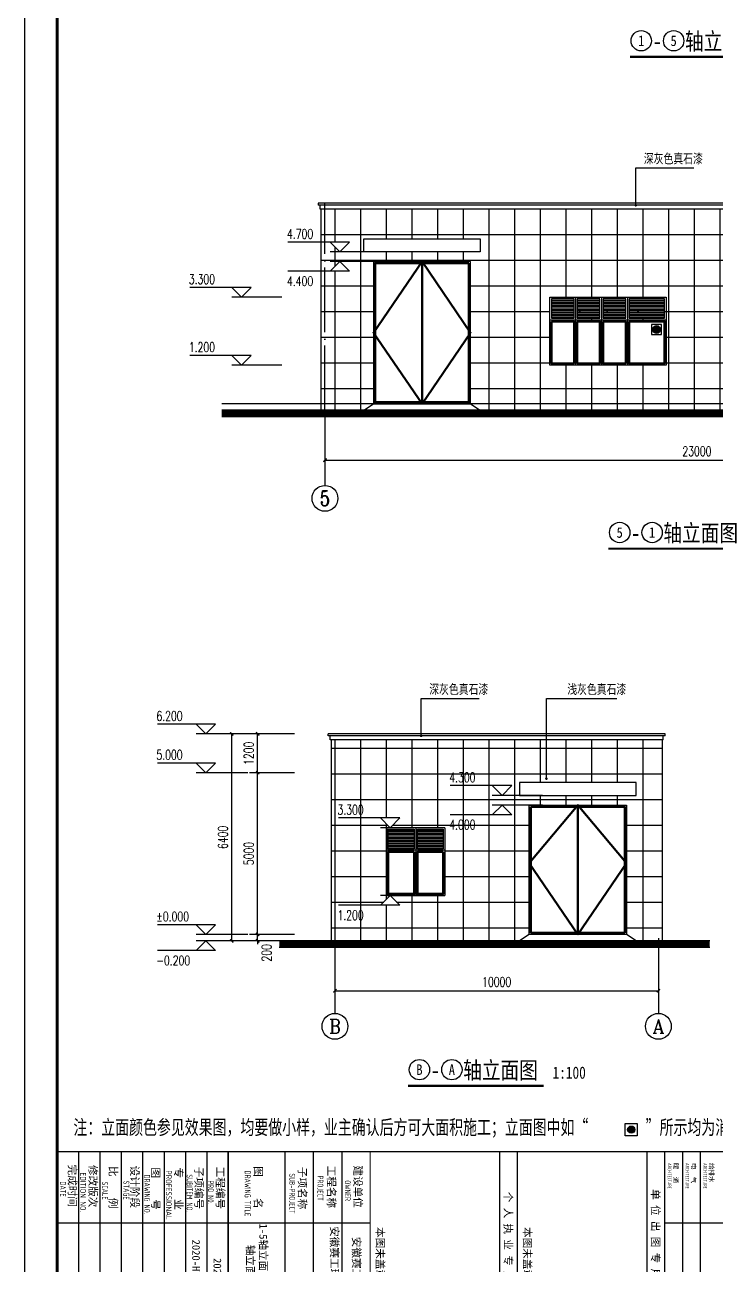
# Model space of a CAD drawing. Extents: x 1885024 to 2490229, y 18495599 to 18794495.
# Drawn here: x 2438333 to 2459709, y 18533948 to 18572298 of the extents above; entities that cross this region are included whole.
import ezdxf
from ezdxf.enums import TextEntityAlignment as Align

# ---------------------------------------------------------------- set-up
doc = ezdxf.new("R2010")
doc.units = 0
doc.header["$LTSCALE"] = 1000
doc.header["$MEASUREMENT"] = 0
doc.linetypes.add('DASH', pattern=[0.35, 0.25, -0.1])
doc.linetypes.add('DOTE', pattern=[2.42, 2, -0.2, 0.02, -0.2])
doc.layers.get('Defpoints').update_dxf_attribs({"color": 250})
doc.layers.add('0 - 已设计道路边线', color=150, linetype='Continuous', lineweight=50)
for name, color, linetype in [('0 - 立面线', 7, 'Continuous'), ('0 - 转弯半径', 10, 'Continuous'), ('AXIS_TEXT', 7, 'Continuous'), ('AXIS_外部', 171, 'Continuous'), ('DIM_ELEV', 145, 'Continuous'), ('DIM_LEAD', 145, 'Continuous'), ('DIM_SYMB', 165, 'Continuous'), ('DOTE', 1, 'DOTE'), ('PUB_DIM', 161, 'Continuous'), ('PUB_TEXT', 7, 'Continuous'), ('PUB_TITLE', 4, 'Continuous'), ('TK', 4, 'Continuous')]:
    doc.layers.add(name, color=color, linetype=linetype)
doc.styles.add('_TCH_AXIS', font='COMPLEX', dxfattribs={"bigfont": 'GBCBIG'})
doc.styles.add('_TCH_DIM', font='SIMPLEX', dxfattribs={"bigfont": 'GBCBIG'})
doc.styles.add('_TCH_DIM_T3', font='SIMPLEX', dxfattribs={"width": 0.705882, "bigfont": 'GBCBIG'})
doc.styles.add('COMPLEX', font='COMPLEX')
doc.styles.add('HT', font='simhei.ttf', dxfattribs={"width": 0.7})
doc.styles.add('TSSD_REIN', font='tssdeng.shx', dxfattribs={"width": 0.7, "bigfont": 'tssdchn.shx'})
doc.styles.add('YAYA', font='', dxfattribs={"width": 0.8, "height": 1})
doc.styles.add('图签宋体', font='', dxfattribs={"height": 300})
doc.styles.get('YAYA').set_extended_font_data('SimSun')
doc.styles.get('图签宋体').set_extended_font_data('NSimSun')
doc.dimstyles.new('_TCH_ARCH&&100', dxfattribs={"dimtxt": 297.5, "dimasz": 100, "dimexe": 250, "dimexo": 300, "dimgap": 126.25, "dimtad": 1, "dimdec": 0, "dimzin": 0, "dimdsep": 46, "dimtxsty": '_TCH_DIM_T3', "dimblk": 'ARCHTICK', "dimcen": 0.09, "dimclrt": 7, "dimazin": 2, "dimtfac": 1, "dimtdec": 0, "dimtix": 1, "dimtmove": 2, "dimatfit": 3, "dimfxl": 0, "dimtolj": 1, "dimtzin": 0, "dimarcsym": 0})
pattern_1 = [(90, (0, 0), (-793.75, 2e-13), []), (180, (0, 0), (-2e-13, -793.75), [])]

# ---------------------------------------------------------------- blocks, each defined once
blk = doc.blocks.new('A$C474D48D3')
h = blk.add_hatch(color=1)
edge = h.paths.add_edge_path()
edge.add_arc((-125, -125), 75, 0, 360)
blk.add_lwpolyline([(-250, 0), (0, 0), (0, -250), (-250, -250)], close=True)
blk.add_circle((-125, -125), 75)
blk = doc.blocks.new('123124342')
blk.add_hatch(color=1).paths.add_polyline_path([(195147, 103988, 1), (194987, 103988, 1)])
blk.add_lwpolyline([(194967, 103888), (195167, 103888), (195167, 104088), (194967, 104088)], close=True)
blk.add_circle((195067, 103988), 80)
blk = doc.blocks.new('GeYuanFrame_51638672', base_point=(18.76, 4.34))
at = {"layer": 'PUB_TITLE'}
for points in [[(554.76, 202.14), (554.76, 229.64)], [(554.76, 14.34), (554.76, 111.14)]]:
    blk.add_lwpolyline(points, dxfattribs=at)
at = {"layer": 'TK'}
for p, q in [((532.76, 102.34), (602.76, 102.34)), ((532.76, 93.54), (602.76, 93.54)), ((532.76, 84.74), (554.76, 84.74)), ((532.76, 84.74), (602.76, 84.74)), ((532.76, 67.18), (602.76, 67.18)), ((532.76, 67.14), (602.76, 67.14)), ((532.76, 60.58), (602.76, 60.58)), ((532.76, 53.98), (602.76, 53.98)), ((532.76, 47.38), (602.76, 47.38)), ((532.76, 40.78), (602.76, 40.78)), ((532.76, 34.18), (602.76, 34.18)), ((532.76, 27.58), (602.76, 27.58)), ((532.76, 20.98), (602.76, 20.98)), ((532.76, 14.34), (602.76, 14.34))]:
    blk.add_line(p, q, dxfattribs=at)
for points in [[(18.76, 424.34), (612.76, 424.34), (612.76, 4.34), (18.76, 4.34), (18.76, 424.34)], [(532.76, 213.14), (602.76, 213.14)], [(532.76, 207.64), (602.76, 207.64)], [(532.76, 202.14), (602.76, 202.14)], [(532.76, 196.64), (602.76, 196.64)], [(532.76, 151.14), (602.76, 151.14)]]:
    blk.add_lwpolyline(points, dxfattribs=at)
at = {"layer": 'TK', "const_width": 1}
blk.add_lwpolyline([(602.76, 414.34), (43.76, 414.34), (43.76, 14.34), (602.76, 14.34)], close=True, dxfattribs=at)
at = {"layer": 'TK'}
for points, const_width in [([(532.76, 414.34), (532.76, 14.34)], 0.4), ([(532.76, 202.14), (602.76, 202.14)], 0.35), ([(532.76, 156.64), (602.76, 156.64)], 0.35), ([(532.76, 111.14), (602.76, 111.14)], 0.35), ([(532.76, 67.18), (602.76, 67.18)], 0.35)]:
    blk.add_lwpolyline(points, dxfattribs=dict(at, const_width=const_width))
at = {"layer": 'TK', "style": '图签宋体'}
for s, height, p in [('给排水', 1.44, (536.28, 215.92)), ('电  气', 1.44, (536.28, 210.42)), ('暖  通', 1.44, (536.28, 204.92)), ('单 位 出 图 专 用 章 盖 章', 2.4, (544.39, 198.16)), ('本图未盖章无效', 2.4, (556.1, 158.51)), ('个 人 执 业 专 用 章 盖 章', 2.4, (545.19, 152.58)), ('本图未盖章无效', 2.4, (556.1, 113.01)), ('建设单位', 2.4, (537.06, 106.14)), ('工程名称', 2.4, (537.14, 97.93)), ('子项名称', 2.4, (537.52, 88.95)), ('图    名', 2.4, (537.3, 75.3)), ('工程编号', 2.4, (537.44, 63.58)), ('子项编号', 2.4, (537.44, 57)), ('专    业', 2.4, (537.68, 50.69)), ('图    号', 2.4, (537.69, 43.58)), ('设计阶段', 2.4, (537.12, 37.12)), ('比    例', 2.4, (537.26, 30.44)), ('修改版次', 2.4, (536.91, 24.22)), ('完成时间', 2.4, (536.79, 17.83))]:
    blk.add_text(s, height=height, dxfattribs=at).set_placement(p)
at = {"layer": 'TK', "style": 'TSSD_REIN'}
for s, height, width, p in [('ARCHITECTURE', 1.08, 0.7, (536.32, 214.15)), ('ARCHITECTURE', 1.08, 0.7, (536.32, 208.65)), ('ARCHITECTURE', 1.08, 0.7, (536.32, 203.15)), ('OWNER', 1.8, 0.7, (541.65, 103.29)), ('PROJECT', 1.8, 0.7, (540.19, 94.83)), ('SUB-PROJECT', 1.8, 0.7, (539.53, 86.11)), ('DRAWING TITLE', 1.8, 0.7, (538.64, 72.34)), ('PRO N0.', 1.8, 0.7, (541.68, 60.96)), ('SUBITEM NO.', 1.8, 0.7, (539.82, 54.39)), ('PROFESSIONAL', 1.8, 0.8, (538.55, 47.95)), ('DRAWING NO.', 1.8, 0.7, (539.86, 41.26)), ('STAGE', 1.8, 0.7, (541.76, 34.84)), ('SCALE', 1.8, 0.7, (542.05, 28.23)), ('EDITION NO.', 1.8, 0.8, (539.2, 21.45)), ('DATE', 1.8, 0.7, (542, 15.26))]:
    blk.add_text(s, height=height, dxfattribs=dict(at, width=width)).set_placement(p)
at = {"layer": 'TK', "char_height": 2.4, "width": 48, "attachment_point": 5, "style": '图签宋体'}
for s, insert in [('安徽赛工环境装备有限公司', (578.76, 106.74)), ('安徽赛工环境装备有限公司新建厂区', (578.76, 97.94)), ('1-5轴立面图、5-1轴立面图、A-B轴立面图、B-A轴立面图', (578.76, 75.94)), ('2020-HYAJLF-0505', (578.76, 63.88)), ('2020-HYAJLF-0505S-a-004', (578.76, 57.28))]:
    blk.add_mtext(s, dxfattribs=dict(at, insert=insert))
blk = doc.blocks.new('_ArchTick')
at = {"color": 0, "linetype": 'ByBlock', "const_width": 0.4}
blk.add_lwpolyline([(-0.5, -0.5), (0.5, 0.5)], dxfattribs=at)
blk = doc.blocks.new('*D106')
at = {"layer": 'AXIS_外部', "color": 0, "lineweight": -2}
for p, q in [((2447922, 18543775), (2447922, 18542183)), ((2457922, 18543775), (2457922, 18542183)), ((2447922, 18542433), (2457922, 18542433))]:
    blk.add_line(p, q, dxfattribs=at)
at = {"layer": 'Defpoints', "color": 0}
for p in [(2447922, 18544075), (2457922, 18544075), (2457922, 18542433)]:
    blk.add_point(p, dxfattribs=at)
at = {"layer": 'AXIS_外部', "color": 0, "lineweight": -2, "xscale": 100, "yscale": 100, "zscale": 100, "rotation": 180}
blk.add_blockref('_ArchTick', (2447922, 18542433), dxfattribs=at)
at = {"layer": 'AXIS_外部', "color": 0, "lineweight": -2, "xscale": 100, "yscale": 100, "zscale": 100}
blk.add_blockref('_ArchTick', (2457922, 18542433), dxfattribs=at)
at = {"layer": 'AXIS_外部', "color": 7, "insert": (2452922, 18542708), "char_height": 297.5, "attachment_point": 5, "style": '_TCH_DIM_T3'}
blk.add_mtext('\\A1;10000', dxfattribs=at)
blk = doc.blocks.new('*D107')
at = {"layer": 'Defpoints', "color": 0}
for p in [(2444732, 18550375), (2446973, 18550375), (2446973, 18543975)]:
    blk.add_point(p, dxfattribs=at)
at = {"layer": 'PUB_DIM', "color": 0, "lineweight": -2}
for p, q in [((2446673, 18550375), (2444482, 18550375)), ((2444732, 18543975), (2444732, 18550375)), ((2446673, 18543975), (2444482, 18543975))]:
    blk.add_line(p, q, dxfattribs=at)
at = {"layer": 'PUB_DIM', "color": 0, "lineweight": -2, "xscale": 100, "yscale": 100, "zscale": 100}
for p, rotation in [((2444732, 18550375), 90), ((2444732, 18543975), 270)]:
    blk.add_blockref('_ArchTick', p, dxfattribs=dict(at, rotation=rotation))
at = {"layer": 'PUB_DIM', "color": 7, "insert": (2444457, 18547175), "char_height": 297.5, "attachment_point": 5, "rotation": 90, "style": '_TCH_DIM_T3'}
blk.add_mtext('\\A1;6400', dxfattribs=at)
blk = doc.blocks.new('*D108')
at = {"layer": 'Defpoints', "color": 0}
for p in [(2445532, 18544175), (2446973, 18544175), (2446973, 18543975)]:
    blk.add_point(p, dxfattribs=at)
at = {"layer": 'PUB_DIM', "color": 0, "lineweight": -2}
for p, q in [((2446673, 18544175), (2445282, 18544175)), ((2446673, 18543975), (2445282, 18543975)), ((2445532, 18544175), (2445532, 18544275)), ((2445532, 18543975), (2445532, 18544175)), ((2445532, 18543975), (2445532, 18543875))]:
    blk.add_line(p, q, dxfattribs=at)
at = {"layer": 'PUB_DIM', "color": 0, "lineweight": -2, "xscale": 100, "yscale": 100, "zscale": 100}
for p, rotation in [((2445532, 18544175), 270), ((2445532, 18543975), 90)]:
    blk.add_blockref('_ArchTick', p, dxfattribs=dict(at, rotation=rotation))
at = {"layer": 'PUB_DIM', "color": 7, "insert": (2445807, 18543605), "char_height": 297.5, "attachment_point": 5, "rotation": 90, "style": '_TCH_DIM_T3'}
blk.add_mtext('\\A1;200', dxfattribs=at)
blk = doc.blocks.new('*D109')
at = {"layer": 'Defpoints', "color": 0}
for p in [(2445532, 18549175), (2446973, 18549175), (2446973, 18544175)]:
    blk.add_point(p, dxfattribs=at)
at = {"layer": 'PUB_DIM', "color": 0, "lineweight": -2}
for p, q in [((2446673, 18549175), (2445282, 18549175)), ((2445532, 18544175), (2445532, 18549175)), ((2446673, 18544175), (2445282, 18544175))]:
    blk.add_line(p, q, dxfattribs=at)
at = {"layer": 'PUB_DIM', "color": 0, "lineweight": -2, "xscale": 100, "yscale": 100, "zscale": 100}
for p, rotation in [((2445532, 18549175), 90), ((2445532, 18544175), 270)]:
    blk.add_blockref('_ArchTick', p, dxfattribs=dict(at, rotation=rotation))
at = {"layer": 'PUB_DIM', "color": 7, "insert": (2445257, 18546675), "char_height": 297.5, "attachment_point": 5, "rotation": 90, "style": '_TCH_DIM_T3'}
blk.add_mtext('\\A1;5000', dxfattribs=at)
blk = doc.blocks.new('*D110')
at = {"layer": 'Defpoints', "color": 0}
for p in [(2445532, 18550375), (2446973, 18550375), (2446973, 18549175)]:
    blk.add_point(p, dxfattribs=at)
at = {"layer": 'PUB_DIM', "color": 0, "lineweight": -2}
for p, q in [((2446673, 18550375), (2445282, 18550375)), ((2445532, 18549175), (2445532, 18550375)), ((2446673, 18549175), (2445282, 18549175))]:
    blk.add_line(p, q, dxfattribs=at)
at = {"layer": 'PUB_DIM', "color": 0, "lineweight": -2, "xscale": 100, "yscale": 100, "zscale": 100}
for p, rotation in [((2445532, 18550375), 90), ((2445532, 18549175), 270)]:
    blk.add_blockref('_ArchTick', p, dxfattribs=dict(at, rotation=rotation))
at = {"layer": 'PUB_DIM', "color": 7, "insert": (2445257, 18549775), "char_height": 297.5, "attachment_point": 5, "rotation": 90, "style": '_TCH_DIM_T3'}
blk.add_mtext('\\A1;1200', dxfattribs=at)
blk = doc.blocks.new('*D111')
at = {"layer": 'AXIS_外部', "color": 0, "lineweight": -2}
for p, q in [((2447613, 18560179), (2447613, 18558587)), ((2470613, 18560179), (2470613, 18558587)), ((2447613, 18558837), (2470613, 18558837))]:
    blk.add_line(p, q, dxfattribs=at)
at = {"layer": 'Defpoints', "color": 0}
for p in [(2447613, 18560479), (2470613, 18560479), (2470613, 18558837)]:
    blk.add_point(p, dxfattribs=at)
at = {"layer": 'AXIS_外部', "color": 0, "lineweight": -2, "xscale": 100, "yscale": 100, "zscale": 100, "rotation": 180}
blk.add_blockref('_ArchTick', (2447613, 18558837), dxfattribs=at)
at = {"layer": 'AXIS_外部', "color": 0, "lineweight": -2, "xscale": 100, "yscale": 100, "zscale": 100}
blk.add_blockref('_ArchTick', (2470613, 18558837), dxfattribs=at)
at = {"layer": 'AXIS_外部', "color": 7, "insert": (2459113, 18559112), "char_height": 297.5, "attachment_point": 5, "style": '_TCH_DIM_T3'}
blk.add_mtext('\\A1;23000', dxfattribs=at)
blk = doc.blocks.new('_AXISO')
blk.add_circle((0, 0), 0.5)
at = {"layer": 'AXIS_TEXT', "style": 'COMPLEX', "width": 1.041667}
blk.add_attdef('A', text='', height=0.56, dxfattribs=at).set_placement((-0.25, -0.28), (0.25, -0.28), align=Align.FIT)

msp = doc.modelspace()

# ---------------------------------------------------------------- hatches: boundary and pattern name
at = {"linetype": 'DASH'}
h = msp.add_hatch(dxfattribs=at)
h.set_pattern_fill('ANSI37,_O', color=250, scale=500, angle=45)
h.set_pattern_definition(pattern_1)
h.paths.add_polyline_path([(2469483.4, 18566598.7), (2461871.7, 18566598.7), (2461871.7, 18565774.4, -1), (2461871.7, 18565814.4), (2461871.7, 18566598.7), (2447493.4, 18566598.7), (2447493.4, 18565578.7), (2448370, 18565578.7), (2448070, 18565278.7), (2448813.4, 18565278.7), (2448813.4, 18565678.7), (2452413.4, 18565678.7), (2452413.4, 18565278.7), (2448813.4, 18565278.7), (2448070, 18565278.7), (2447770, 18565578.7), (2447493.4, 18565578.7), (2447493.4, 18564678.7), (2447770, 18564678.7), (2448070, 18564978.7), (2449320, 18564978.7), (2452113.4, 18564978.7), (2452113.4, 18560578.7), (2452413.4, 18560378.7), (2460063.4, 18560378.7), (2460363.4, 18560578.7), (2460363.4, 18564978.7), (2463363.4, 18564978.7), (2463363.4, 18560578.7), (2463663.4, 18560378.7), (2470733.4, 18560378.7), (2470733.4, 18566598.7), (2470040.4, 18566598.7), (2470040.4, 18566429.7), (2470057.5, 18566429.7), (2470057.5, 18566359.7), (2470046.3, 18563729.7), (2470057.5, 18563729.7), (2470057.5, 18563659.7), (2470040.4, 18562336.3), (2469983.4, 18562336.3), (2469983.4, 18562779.7), (2469483.4, 18562779.7)])
h.paths.add_polyline_path([(2457263.4, 18563178.7), (2457263.4, 18563878.7), (2456363.4, 18563878.7), (2456363.4, 18563178.7)], flags=16)
h.paths.add_polyline_path([(2458113.4, 18563828.7), (2458113.4, 18563228.7), (2457313.4, 18563228.7), (2457313.4, 18563828.7)], flags=16)
h.paths.add_polyline_path([(2457213.4, 18563828.7), (2457213.4, 18563228.7), (2456413.4, 18563228.7), (2456413.4, 18563828.7)], flags=0)
h.paths.add_polyline_path([(2460063.4, 18565278.7), (2460063.4, 18565678.7), (2463663.4, 18565678.7), (2463663.4, 18565278.7)], flags=16)
h.paths.add_polyline_path([(2455463.4, 18563878.7), (2455463.4, 18561778.7), (2454563.4, 18561778.7), (2454563.4, 18563878.7), (2454563.4, 18563878.7)], flags=16)
h.paths.add_polyline_path([(2456313.4, 18563828.7), (2456313.4, 18563228.7), (2455513.4, 18563228.7), (2455513.4, 18563828.7)], flags=16)
h.paths.add_polyline_path([(2455413.4, 18563828.7), (2455413.4, 18563228.7), (2454613.4, 18563228.7), (2454613.4, 18563828.7)], flags=0)
h.paths.add_polyline_path([(2467313.4, 18563878.7), (2467313.4, 18563878.7), (2467313.4, 18563878.7), (2469113.4, 18563878.7), (2469113.4, 18561778.7), (2468213.4, 18561778.7), (2467313.4, 18561778.7), (2466413.4, 18561778.7), (2465513.4, 18561778.7), (2465513.4, 18563878.7), (2465513.4, 18563878.7)], flags=16)
h.paths.add_polyline_path([(2465563.4, 18563828.7), (2466363.4, 18563828.7), (2466363.4, 18563228.7), (2465563.4, 18563228.7)], flags=0)
h.paths.add_polyline_path([(2466463.4, 18563828.7), (2467263.4, 18563828.7), (2467263.4, 18563228.7), (2466463.4, 18563228.7)], flags=0)
h.paths.add_polyline_path([(2467363.4, 18563828.7), (2468163.4, 18563828.7), (2468163.4, 18563228.7), (2467363.4, 18563228.7)], flags=0)
h.paths.add_polyline_path([(2468263.4, 18563828.7), (2469063.4, 18563828.7), (2469063.4, 18563228.7), (2468263.4, 18563228.7)], flags=0)
h.paths.add_polyline_path([(2449113.4, 18564978.7), (2448070, 18564978.7), (2448370, 18564678.7), (2447493.4, 18564678.7), (2447493.4, 18560378.7), (2448813.4, 18560378.7), (2449113.4, 18560578.7)], flags=17)
h.paths.add_polyline_path([(2455463.4, 18561778.7), (2458163.4, 18561778.7), (2458163.4, 18563178.7), (2455463.4, 18563178.7)], flags=16)
h = msp.add_hatch()
h.set_pattern_fill('ANSI31', color=252, scale=30, angle=135, style=0)
h.set_pattern_definition([(180, (4784.08, -15203.93), (-1e-14, -47.625), [])])
h.paths.add_polyline_path([(2454613.4, 18563228.7), (2455313.4, 18563228.7), (2455313.4, 18563828.7), (2454613.4, 18563828.7)])
h.paths.add_polyline_path([(2455413.4, 18563228.7), (2456113.4, 18563228.7), (2456113.4, 18563828.7), (2455413.4, 18563828.7)])
h.paths.add_polyline_path([(2456213.4, 18563228.7), (2456913.4, 18563228.7), (2456913.4, 18563828.7), (2456213.4, 18563828.7)])
h.paths.add_polyline_path([(2457013.4, 18563228.7), (2458113.4, 18563228.7), (2458113.4, 18563828.7), (2457013.4, 18563828.7)])
h = msp.add_hatch(dxfattribs=at)
h.set_pattern_fill('ANSI37,_O', color=250, scale=500, angle=45)
h.set_pattern_definition(pattern_1)
h.paths.add_polyline_path([(2454460.5, 18550194.7), (2447801.7, 18550194.7), (2447801.7, 18543974.7), (2453631.7, 18543974.7), (2453931.7, 18544174.7), (2453931.7, 18548174.7), (2453087.2, 18548174.7), (2453387.2, 18547874.7), (2452787.2, 18547874.7), (2453087.2, 18548174.7), (2454337.2, 18548174.7), (2456931.7, 18548174.7), (2456931.7, 18544174.7), (2457231.7, 18543974.7), (2458041.7, 18543974.7), (2458041.7, 18550194.7), (2454460.5, 18550194.7), (2454460.5, 18549010.5, -1), (2454460.5, 18548970.5, -1), (2454460.5, 18549010.5)])
h.paths.add_polyline_path([(2453631.7, 18548874.7), (2457231.7, 18548874.7), (2457231.7, 18548474.7), (2453631.7, 18548474.7), (2453087.2, 18548474.7), (2452787.2, 18548774.7), (2453387.2, 18548774.7), (2453087.2, 18548474.7), (2453631.7, 18548474.7)], flags=16)
h.paths.add_polyline_path([(2450421.7, 18546774.7), (2450421.7, 18547474.7), (2449521.7, 18547474.7), (2449521.7, 18546774.7)], flags=0)
h.paths.add_polyline_path([(2451321.7, 18545374.7), (2450421.7, 18545374.7), (2449629.7, 18545374.7), (2449929.7, 18545074.7), (2449329.7, 18545074.7), (2449629.7, 18545374.7), (2449521.7, 18545374.7), (2449521.7, 18547474.7), (2449629.7, 18547474.7), (2449329.7, 18547774.7), (2449929.7, 18547774.7), (2449629.7, 18547474.7), (2451321.7, 18547474.7)], flags=16)
h.paths.add_polyline_path([(2451271.7, 18547424.7), (2451271.7, 18546824.7), (2450471.7, 18546824.7), (2450471.7, 18547424.7)], flags=0)
h.paths.add_polyline_path([(2450371.7, 18547424.7), (2450371.7, 18546824.7), (2449571.7, 18546824.7), (2449571.7, 18547424.7)], flags=0)
h.paths.add_polyline_path([(2451382.8, 18548805.4), (2452371.6, 18548805.4), (2452371.6, 18549251.6), (2451382.8, 18549251.6)], flags=24)
h.paths.add_polyline_path([(2451382.8, 18547345.4), (2452371.6, 18547345.4), (2452371.6, 18547791.6), (2451382.8, 18547791.6)], flags=24)
h.paths.add_polyline_path([(2447925.3, 18544545.4), (2448874.1, 18544545.4), (2448874.1, 18544991.6), (2447925.3, 18544991.6)], flags=24)
h.paths.add_polyline_path([(2447925.3, 18547805.4), (2448914.1, 18547805.4), (2448914.1, 18548251.6), (2447925.3, 18548251.6)], flags=24)
h = msp.add_hatch()
h.set_pattern_fill('ANSI31', color=252, scale=30, angle=135, style=0)
h.set_pattern_definition([(180, (0, 0), (-1e-14, -47.625), [])])
h.paths.add_polyline_path([(2450371.7, 18546824.7), (2449571.7, 18546824.7), (2449571.7, 18547424.7), (2450371.7, 18547424.7)])
h.paths.add_polyline_path([(2451271.7, 18546824.7), (2450471.7, 18546824.7), (2450471.7, 18547424.7), (2451271.7, 18547424.7)])

# ---------------------------------------------------------------- linework, layer by layer
for p, q in [((2470823.4, 18566718.7), (2447403.4, 18566718.7)), ((2447463.4, 18566598.7), (2447463.4, 18566718.7)), ((2470763.4, 18566598.7), (2447463.4, 18566598.7)), ((2455363.4, 18563878.7), (2455363.4, 18561778.7)), ((2456163.4, 18563878.7), (2456163.4, 18561778.7)), ((2456163.4, 18563878.7), (2458163.4, 18563878.7)), ((2456963.4, 18563878.7), (2456963.4, 18561778.7)), ((2458163.4, 18563878.7), (2458163.4, 18561778.7)), ((2458163.4, 18561778.7), (2456163.4, 18561778.7)), ((2458131.7, 18550374.7), (2447711.7, 18550374.7)), ((2447711.7, 18550314.7), (2447711.7, 18550374.7)), ((2458131.7, 18550314.7), (2447711.7, 18550314.7)), ((2447771.7, 18550194.7), (2447771.7, 18550314.7)), ((2458071.7, 18550194.7), (2447771.7, 18550194.7)), ((2458041.7, 18550374.7), (2447801.7, 18550374.7)), ((2447801.7, 18550194.7), (2447801.7, 18543974.7)), ((2458041.7, 18550194.7), (2458041.7, 18543974.7)), ((2458071.7, 18550194.7), (2458071.7, 18550314.7)), ((2458131.7, 18550314.7), (2458131.7, 18550374.7)), ((2451321.7, 18547474.7), (2449521.7, 18547474.7)), ((2449521.7, 18547474.7), (2449521.7, 18545374.7)), ((2449521.7, 18545374.7), (2451321.7, 18545374.7))]:
    msp.add_line(p, q)
for points in [[(2470823.4, 18566778.7), (2447403.4, 18566778.7), (2447403.4, 18566718.7)], [(2447493.4, 18560378.7), (2447493.4, 18566598.7)], [(2472733.4, 18560378.7), (2444421.5, 18560378.7)], [(2472733.4, 18560178.7), (2444421.5, 18560178.7)], [(2459509.5, 18543974.7), (2446199.8, 18543974.7)], [(2459509.5, 18543774.7), (2446199.8, 18543774.7)]]:
    msp.add_lwpolyline(points)
for points in [[(2454563.4, 18563878.7), (2456163.4, 18563878.7), (2456163.4, 18561778.7), (2454563.4, 18561778.7)], [(2454613.4, 18563228.7), (2455313.4, 18563228.7), (2455313.4, 18563828.7), (2454613.4, 18563828.7)], [(2455413.4, 18563228.7), (2456113.4, 18563228.7), (2456113.4, 18563828.7), (2455413.4, 18563828.7)], [(2456213.4, 18563228.7), (2456913.4, 18563228.7), (2456913.4, 18563828.7), (2456213.4, 18563828.7)], [(2457013.4, 18563228.7), (2458113.4, 18563228.7), (2458113.4, 18563828.7), (2457013.4, 18563828.7)], [(2450371.7, 18546824.7), (2449571.7, 18546824.7), (2449571.7, 18547424.7), (2450371.7, 18547424.7)], [(2451271.7, 18546824.7), (2450471.7, 18546824.7), (2450471.7, 18547424.7), (2451271.7, 18547424.7)]]:
    msp.add_lwpolyline(points, close=True)
at = {"const_width": 200}
for points in [[(2472733.4, 18560278.7), (2444421.5, 18560278.7)], [(2459509.5, 18543874.7), (2446199.8, 18543874.7)]]:
    msp.add_lwpolyline(points, dxfattribs=at)
at = {"layer": '0 - 已设计道路边线', "ltscale": 0.01}
for p, q in [((2450613.4, 18564928.7), (2450613.4, 18560628.7)), ((2455431.7, 18548124.7), (2455431.7, 18544224.7))]:
    msp.add_line(p, q, dxfattribs=at)
for points in [[(2450613.4, 18560578.7), (2449113.4, 18562778.7), (2450613.4, 18564978.7), (2452113.4, 18562778.7)], [(2452063.4, 18564928.7), (2449163.4, 18564928.7), (2449163.4, 18560628.7), (2452063.4, 18560628.7)], [(2454613.4, 18563128.7), (2455313.4, 18563128.7), (2455313.4, 18561828.7), (2454613.4, 18561828.7)], [(2455413.4, 18563128.7), (2456113.4, 18563128.7), (2456113.4, 18561828.7), (2455413.4, 18561828.7)], [(2456213.4, 18563128.7), (2456913.4, 18563128.7), (2456913.4, 18561828.7), (2456213.4, 18561828.7)], [(2457013.4, 18563128.7), (2458113.4, 18563128.7), (2458113.4, 18561828.7), (2457013.4, 18561828.7)], [(2455431.7, 18544174.7), (2453931.7, 18546374.7), (2455431.7, 18548174.7), (2456931.7, 18546374.7)], [(2453981.7, 18548124.7), (2456881.7, 18548124.7), (2456881.7, 18544224.7), (2453981.7, 18544224.7)], [(2450371.7, 18546724.7), (2449571.7, 18546724.7), (2449571.7, 18545424.7), (2450371.7, 18545424.7)], [(2451271.7, 18546724.7), (2450471.7, 18546724.7), (2450471.7, 18545424.7), (2451271.7, 18545424.7)]]:
    msp.add_lwpolyline(points, close=True, dxfattribs=at)
at = {"layer": '0 - 立面线'}
for points in [[(2452413.4, 18565678.7), (2452413.4, 18565278.7), (2448813.4, 18565278.7), (2448813.4, 18565678.7)], [(2453631.7, 18548874.7), (2453631.7, 18548474.7), (2457231.7, 18548474.7), (2457231.7, 18548874.7)]]:
    msp.add_lwpolyline(points, close=True, dxfattribs=at)
at = {"layer": '0 - 转弯半径', "color": 0}
for p, q in [((2458163.4, 18563878.7), (2458163.4, 18561778.7)), ((2454563.4, 18563178.7), (2456163.4, 18563178.7)), ((2456163.4, 18563178.7), (2458163.4, 18563178.7)), ((2455363.4, 18561778.7), (2454563.4, 18561778.7)), ((2457063.4, 18561778.7), (2456163.4, 18561778.7)), ((2449521.7, 18547474.7), (2449521.7, 18545374.7)), ((2450421.7, 18547474.7), (2450421.7, 18545374.7)), ((2451321.7, 18547474.7), (2451321.7, 18545374.7)), ((2451321.7, 18546774.7), (2449521.7, 18546774.7)), ((2450421.7, 18545374.7), (2451321.7, 18545374.7))]:
    msp.add_line(p, q, dxfattribs=at)
for points in [[(2452113.4, 18564978.7), (2449113.4, 18564978.7), (2449113.4, 18560578.7), (2452113.4, 18560578.7)], [(2452413.4, 18560378.7), (2448813.4, 18560378.7), (2449113.4, 18560578.7), (2452113.4, 18560578.7)], [(2453931.7, 18548174.7), (2456931.7, 18548174.7), (2456931.7, 18544174.7), (2453931.7, 18544174.7)], [(2453631.7, 18543974.7), (2457231.7, 18543974.7), (2456931.7, 18544174.7), (2453931.7, 18544174.7)]]:
    msp.add_lwpolyline(points, close=True, dxfattribs=at)
at = {"layer": 'AXIS_外部'}
for p, q in [((2447613.4, 18560378.7), (2447613.4, 18558056.6)), ((2447921.7, 18544055.4), (2447921.7, 18541733.3)), ((2457921.7, 18544055.4), (2457921.7, 18541733.3))]:
    msp.add_line(p, q, dxfattribs=at)
at = {"layer": 'Defpoints'}
msp.add_lwpolyline([(2472733.4, 18560578.7), (2444421.5, 18560578.7)], dxfattribs=at)
at = {"layer": 'DIM_ELEV'}
for p, q in [((2448370, 18565578.7), (2446470, 18565578.7)), ((2448070, 18565278.7), (2447770, 18565578.7)), ((2448070, 18565278.7), (2448370, 18565578.7)), ((2449320, 18565278.7), (2447770, 18565278.7)), ((2448370, 18564678.7), (2446470, 18564678.7)), ((2448070, 18564978.7), (2447770, 18564678.7)), ((2449320, 18564978.7), (2447770, 18564978.7)), ((2448070, 18564978.7), (2448370, 18564678.7)), ((2445333.5, 18564178.7), (2443433.5, 18564178.7)), ((2445033.5, 18563878.7), (2444733.5, 18564178.7)), ((2446283.5, 18563878.7), (2444733.5, 18563878.7)), ((2445033.5, 18563878.7), (2445333.5, 18564178.7)), ((2445333.5, 18562078.7), (2443433.5, 18562078.7)), ((2445033.5, 18561778.7), (2444733.5, 18562078.7)), ((2445033.5, 18561778.7), (2445333.5, 18562078.7)), ((2446283.5, 18561778.7), (2444733.5, 18561778.7)), ((2453387.2, 18548774.7), (2451487.2, 18548774.7)), ((2453087.2, 18548474.7), (2452787.2, 18548774.7)), ((2453087.2, 18548474.7), (2453387.2, 18548774.7)), ((2454337.2, 18548474.7), (2452787.2, 18548474.7)), ((2453087.2, 18548174.7), (2452787.2, 18547874.7)), ((2454337.2, 18548174.7), (2452787.2, 18548174.7)), ((2453087.2, 18548174.7), (2453387.2, 18547874.7)), ((2449929.7, 18547774.7), (2448029.7, 18547774.7)), ((2449629.7, 18547474.7), (2449329.7, 18547774.7)), ((2449629.7, 18547474.7), (2449929.7, 18547774.7)), ((2453387.2, 18547874.7), (2451487.2, 18547874.7)), ((2450879.7, 18547474.7), (2449329.7, 18547474.7)), ((2449629.7, 18545374.7), (2449329.7, 18545074.7)), ((2450879.7, 18545374.7), (2449329.7, 18545374.7)), ((2449629.7, 18545374.7), (2449929.7, 18545074.7)), ((2449929.7, 18545074.7), (2448029.7, 18545074.7))]:
    msp.add_line(p, q, dxfattribs=at)
at = {"layer": 'DIM_LEAD'}
for p, q in [((2457222.6, 18566718.7), (2457222.6, 18567876.8)), ((2457222.6, 18566718.7), (2457222.6, 18567876.8)), ((2457222.6, 18567876.8), (2459015.3, 18567876.8)), ((2450588.3, 18550314.7), (2450588.3, 18551472.9)), ((2450588.3, 18550314.7), (2450588.3, 18551472.9)), ((2450588.3, 18551472.9), (2452380.9, 18551472.9)), ((2454460.5, 18548990.5), (2454460.5, 18551472.9)), ((2454460.5, 18548990.5), (2454460.5, 18551472.9)), ((2454460.5, 18551472.9), (2456640.1, 18551472.9))]:
    msp.add_line(p, q, dxfattribs=at)
at = {"layer": 'DIM_LEAD', "const_width": 40}
for points in [[(2457222.6, 18566698.7, 1), (2457222.6, 18566738.7, 1)], [(2457222.6, 18566698.7, 1), (2457222.6, 18566738.7, 1)], [(2450588.3, 18550294.7, 1), (2450588.3, 18550334.7, 1)], [(2450588.3, 18550294.7, 1), (2450588.3, 18550334.7, 1)], [(2454460.5, 18548970.5, 1), (2454460.5, 18549010.5, 1)], [(2454460.5, 18548970.5, 1), (2454460.5, 18549010.5, 1)]]:
    msp.add_lwpolyline(points, format="xyb", close=True, dxfattribs=at)
at = {"layer": 'DIM_SYMB', "const_width": 70}
for points in [[(2457041.5, 18571305.2), (2461227.9, 18571305.2)], [(2456375.5, 18556101.3), (2460562, 18556101.3)], [(2450183.8, 18539493.1), (2454370.2, 18539493.1)]]:
    msp.add_lwpolyline(points, dxfattribs=at)
at = {"layer": 'DOTE'}
msp.add_line((2447613.4, 18560378.7), (2447613.4, 18566778.7), dxfattribs=at)
at = {"layer": 'PUB_DIM'}
for p, q in [((2444231.5, 18550674.7), (2442431.5, 18550674.7)), ((2443931.5, 18550374.7), (2443631.5, 18550674.7)), ((2443931.5, 18550374.7), (2444231.5, 18550674.7)), ((2445231.5, 18550374.7), (2443631.5, 18550374.7)), ((2444231.5, 18549474.7), (2442431.5, 18549474.7)), ((2443931.5, 18549174.7), (2443631.5, 18549474.7)), ((2443931.5, 18549174.7), (2444231.5, 18549474.7)), ((2445231.5, 18549174.7), (2443631.5, 18549174.7)), ((2444231.5, 18544474.7), (2442431.5, 18544474.7)), ((2443931.5, 18544174.7), (2443631.5, 18544474.7)), ((2443931.5, 18544174.7), (2444231.5, 18544474.7)), ((2445231.5, 18544174.7), (2443631.5, 18544174.7)), ((2443931.5, 18543974.7), (2443631.5, 18543674.7)), ((2445231.5, 18543974.7), (2443631.5, 18543974.7)), ((2443931.5, 18543974.7), (2444231.5, 18543674.7)), ((2444231.5, 18543674.7), (2442431.5, 18543674.7))]:
    msp.add_line(p, q, dxfattribs=at)
at = {"layer": 'PUB_TEXT'}
for centre in [(2457391.5, 18571805), (2458393.9, 18571805), (2456725.5, 18556601.1), (2457728, 18556601.1), (2450533.8, 18539992.9), (2451536.3, 18539992.9)]:
    msp.add_circle(centre, 315, dxfattribs=at)

# ---------------------------------------------------------------- block references
at = {"xscale": 100, "yscale": 100, "zscale": 100, "rotation": 270}
msp.add_blockref('GeYuanFrame_51638672', (2438332.5, 18588861.4), dxfattribs=at)
at = {"xscale": 1.5, "yscale": 1.5, "zscale": 1.5}
msp.add_blockref('A$C474D48D3', (2457270.5, 18538326.6), dxfattribs=at)
at = {"layer": '0 - 立面线', "color": 0, "ltscale": 0.5, "xscale": 1.5, "yscale": 1.5, "zscale": 1.5}
msp.add_blockref('123124342', (2165263.5, 18406896), dxfattribs=at)
at = {"layer": 'AXIS_外部'}
ref = msp.add_blockref('_AXISO', (2447613.4, 18557656.6), dxfattribs=dict(at, xscale=800, yscale=800, zscale=800))
ref.add_attrib('A', '5', dxfattribs={"layer": 'AXIS_TEXT', "height": 465.9, "style": '_TCH_AXIS'}).set_placement((2447458.1, 18557423.6), (2447768.7, 18557423.6), align=Align.FIT)
ref = msp.add_blockref('_AXISO', (2447921.7, 18541333.3), dxfattribs=dict(at, xscale=800, yscale=800, zscale=800))
ref.add_attrib('A', 'B', dxfattribs={"layer": 'AXIS_TEXT', "height": 435.3, "style": '_TCH_AXIS'}).set_placement((2447745.5, 18541115.7), (2448097.8, 18541115.7), align=Align.FIT)
ref = msp.add_blockref('_AXISO', (2457921.7, 18541333.3), dxfattribs=dict(at, xscale=800, yscale=800, zscale=800))
ref.add_attrib('A', 'A', dxfattribs={"layer": 'AXIS_TEXT', "height": 425.2, "style": '_TCH_AXIS'}).set_placement((2457739.4, 18541120.7), (2458103.9, 18541120.7), align=Align.FIT)

# ---------------------------------------------------------------- texts
at = {"layer": 'PUB_TEXT', "style": 'YAYA'}
for s, height, width, p, p2 in [('1', 325.8, 1.028736, (2457295.6, 18571642.1), (2457487.3, 18571642.1)), ('5', 325.3, 1.034682, (2458297.6, 18571642.3), (2458490.2, 18571642.3)), ('5', 325.3, 1.034682, (2456629.3, 18556438.4), (2456821.8, 18556438.4)), ('1', 325.8, 1.028736, (2457632.1, 18556438.2), (2457823.9, 18556438.2)), ('B', 324.3, 1.046784, (2450436.7, 18539830.7), (2450630.9, 18539830.7)), ('A', 326.3, 1.022857, (2451440.8, 18539829.8), (2451631.7, 18539829.8))]:
    msp.add_text(s, height=height, dxfattribs=dict(at, width=width)).set_placement(p, p2, align=Align.FIT)
at = {"layer": 'PUB_TEXT'}
for s, height, style, width, p in [('轴立面图', 528.69, 'YAYA', 0.8, (2458743.9, 18571525)), ('-', 528.7, 'YAYA', 0.8, (2457741.5, 18571525)), ('4.700', 297.5, '_TCH_DIM', 0.705882, (2446440, 18565683.7)), ('3.300', 297.5, '_TCH_DIM', 0.705882, (2443403.5, 18564283.7)), ('4.400', 297.5, '_TCH_DIM', 0.705882, (2446440, 18564223.7)), ('1.200', 297.5, '_TCH_DIM', 0.705882, (2443403.5, 18562183.7)), ('轴立面图', 528.69, 'YAYA', 0.8, (2458078, 18556321.1)), ('-', 528.7, 'YAYA', 0.8, (2457075.5, 18556321.1)), ('6.200', 297.5, '_TCH_DIM', 0.705882, (2442401.5, 18550779.7)), ('5.000', 297.5, '_TCH_DIM', 0.705882, (2442401.5, 18549579.7)), ('4.300', 297.5, '_TCH_DIM', 0.705882, (2451457.2, 18548879.7)), ('3.300', 297.5, '_TCH_DIM', 0.705882, (2447999.7, 18547879.7)), ('4.000', 297.5, '_TCH_DIM', 0.705882, (2451457.2, 18547419.7)), ('%%P0.000', 297.5, '_TCH_DIM', 0.705882, (2442401.5, 18544579.7)), ('1.200', 297.5, '_TCH_DIM', 0.705882, (2447999.7, 18544619.7)), ('-0.200', 297.5, '_TCH_DIM', 0.705882, (2442401.5, 18543219.7)), ('轴立面图', 528.69, 'YAYA', 0.8, (2451886.3, 18539712.9)), ('-', 528.7, 'YAYA', 0.8, (2450883.8, 18539712.9)), ('1:100', 377.64, 'YAYA', 0.8, (2454650.2, 18539712.9)), ('注：立面颜色参见效果图，均要做小样，业主确认后方可大面积施工；立面图中如“', 450.633, 'HT', 0.7, (2439836.1, 18537987.2)), ('”所示均为消防救援窗口。', 450.633, 'HT', 0.7, (2457529.3, 18537987.2))]:
    msp.add_text(s, height=height, dxfattribs=dict(at, style=style, width=width)).set_placement(p)
at = {"layer": 'PUB_TEXT', "style": '_TCH_DIM'}
for s, p in [('深灰色真石漆', (2457473, 18567981.8)), ('深灰色真石漆', (2450838.7, 18551577.9)), ('浅灰色真石漆', (2455105.3, 18551577.9))]:
    msp.add_text(s, height=337.59, dxfattribs=at).set_placement(p)

# ---------------------------------------------------------------- dimensions: what is measured, and where the dimension line sits
at = {"layer": 'AXIS_外部'}
for p1, p2, picture, middle in [((2447613.4, 18560478.7), (2470613.4, 18560478.7), '*D111', (2459113.4, 18559112.2)), ((2447921.7, 18544074.7), (2457921.7, 18544074.7), '*D106', (2452921.7, 18542708.3))]:
    dim = msp.add_aligned_dim(p1=p1, p2=p2, distance=-1641.4, dimstyle='_TCH_ARCH&&100', dxfattribs=at)
    dim.commit()
    dim.dimension.update_dxf_attribs({"geometry": picture, "text_midpoint": middle})
at = {"layer": 'PUB_DIM'}
for p1, p2, distance, picture, middle in [((2446973.1, 18543974.7), (2446973.1, 18550374.7), 2241.6, '*D107', (2444456.5, 18547174.7)), ((2446973.1, 18549174.7), (2446973.1, 18550374.7), 1441.6, '*D110', (2445256.5, 18549774.7)), ((2446973.1, 18544174.7), (2446973.1, 18549174.7), 1441.6, '*D109', (2445256.5, 18546674.7))]:
    dim = msp.add_aligned_dim(p1=p1, p2=p2, distance=distance, dimstyle='_TCH_ARCH&&100', dxfattribs=at)
    dim.commit()
    dim.dimension.update_dxf_attribs({"geometry": picture, "text_midpoint": middle})
dim = msp.add_linear_dim(base=(2445531.5, 18544174.7), p1=(2446973.1, 18543974.7), p2=(2446973.1, 18544174.7), angle=90, dimstyle='_TCH_ARCH&&100', dxfattribs=at)
dim.commit()
dim.dimension.update_dxf_attribs({"geometry": '*D108', "text_midpoint": (2445806.5, 18543604.7), "dimtype": 129})

doc.saveas('drawing.dxf')
